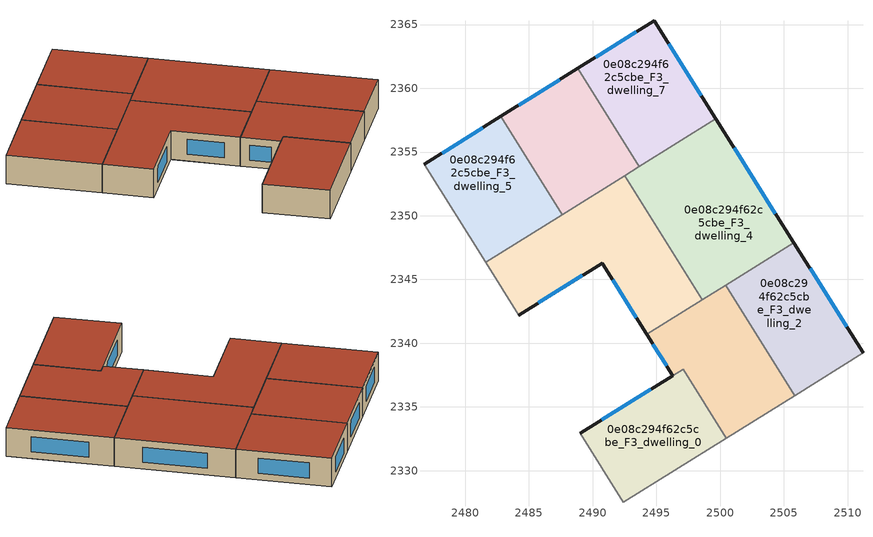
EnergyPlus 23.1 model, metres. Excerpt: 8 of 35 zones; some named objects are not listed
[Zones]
0e08c294f62c5cbe_F3_dwelling_0
 floor to 0e08c294f62c5cbe_F2_dwelling_8 (EU_floor_Construction): 2497.09,2337.97 2500.48,2332.54 2492.42,2327.51 2489.01,2332.92 z9
 wall outside (EU_wall_Construction): 2496.27,2337.46 2489.01,2332.92 z9:12
 wall adiabatic (EU_wall_Construction): 2489.01,2332.92 2492.42,2327.51 2500.48,2332.54 z9:12
 wall to 0e08c294f62c5cbe_F3_dwelling_1 (EU_wall_Construction): 2500.48,2332.54 2497.09,2337.97 2496.27,2337.46 z9:12
 window (EU_Window_Construction): 2494.57,2336.39 2490.72,2333.99 z9.7:11.3
 roof outside (EU_roof_Construction): 2500.48,2332.54 2497.09,2337.97 2489.01,2332.92 2492.42,2327.51 z12
0e08c294f62c5cbe_F3_dwelling_1
 floor to 0e08c294f62c5cbe_F2_dwelling_7 (EU_floor_Construction): 2504.3,2338.36 2505.84,2335.89 2500.48,2332.54 2497.09,2337.97 2496.27,2337.46 2494.24,2340.69 2498.29,2343.21 2502.15,2337.03 z9
 floor to 0e08c294f62c5cbe_F2_dwelling_6 (EU_floor_Construction): 2500.43,2344.55 2504.3,2338.36 2502.15,2337.03 2498.29,2343.21 z9
 wall outside (EU_wall_Construction): 2494.24,2340.69 2496.27,2337.46 z9:12
 wall adiabatic (EU_wall_Construction): 2500.48,2332.54 2505.84,2335.89 z9:12
 wall to 0e08c294f62c5cbe_F3_dwelling_2 (EU_wall_Construction): 2505.84,2335.89 2500.43,2344.55 z9:12
 wall to 0e08c294f62c5cbe_F3_dwelling_3 (EU_wall_Construction): 2498.61,2343.42 2494.24,2340.69 z9:12
 wall to 0e08c294f62c5cbe_F3_dwelling_4 (EU_wall_Construction): 2500.43,2344.55 2498.61,2343.42 z9:12
 window (EU_Window_Construction): 2494.72,2339.93 2495.8,2338.22 z9.7:11.3
 roof outside (EU_roof_Construction): 2505.84,2335.89 2500.43,2344.55 2494.24,2340.69 2496.27,2337.46 2497.09,2337.97 2500.48,2332.54 z12
0e08c294f62c5cbe_F3_dwelling_2
 floor to 0e08c294f62c5cbe_F2_dwelling_6 (EU_floor_Construction): 2505.78,2347.89 2509.66,2341.71 2504.3,2338.36 2500.43,2344.55 z9
 floor to 0e08c294f62c5cbe_F2_dwelling_7 (EU_floor_Construction): 2509.66,2341.71 2511.21,2339.25 2505.84,2335.89 2504.3,2338.36 z9
 wall outside (EU_wall_Construction): 2511.21,2339.25 2505.78,2347.89 z9:12
 wall adiabatic (EU_wall_Construction): 2505.84,2335.89 2511.21,2339.25 z9:12
 wall to 0e08c294f62c5cbe_F3_dwelling_4 (EU_wall_Construction): 2505.78,2347.89 2500.43,2344.55 z9:12
 window (EU_Window_Construction): 2509.94,2341.28 2507.05,2345.86 z9.7:11.3
 roof outside (EU_roof_Construction): 2511.21,2339.25 2505.78,2347.89 2500.43,2344.55 2505.84,2335.89 z12
0e08c294f62c5cbe_F3_dwelling_3
 floor to 0e08c294f62c5cbe_F2_dwelling_3 (EU_floor_Construction): 2490.64,2351.97 2492.24,2349.4 2489.75,2347.84 2490.73,2346.28 2484.2,2342.21 2481.61,2346.33 z9
 floor to 0e08c294f62c5cbe_F2_dwelling_5 (EU_floor_Construction): 2494.14,2350.58 2498.61,2343.42 2494.24,2340.69 2489.76,2347.85 z9
 floor adiabatic (EU_floor_Construction): 2492.53,2353.15 2494.14,2350.58 2492.24,2349.4 2490.64,2351.97 z9
 wall outside (EU_wall_Construction): 2484.2,2342.21 2490.73,2346.28 2494.24,2340.69 z9:12
 wall adiabatic (EU_wall_Construction): 2481.61,2346.33 2484.2,2342.21 z9:12
 wall to 0e08c294f62c5cbe_F3_dwelling_4 (EU_wall_Construction): 2498.61,2343.42 2492.53,2353.15 z9:12
 wall to 0e08c294f62c5cbe_F3_dwelling_5 (EU_wall_Construction): 2487.62,2350.08 2481.61,2346.33 z9:12
 wall to 0e08c294f62c5cbe_F3_dwelling_6 (EU_wall_Construction): 2492.53,2353.15 2487.62,2350.08 z9:12
 window (EU_Window_Construction): 2491.56,2344.97 2493.42,2342 / 2485.73,2343.16 2489.2,2345.32 z9.7:11.3
 roof outside (EU_roof_Construction): 2498.61,2343.42 2492.53,2353.15 2481.61,2346.33 2484.2,2342.21 2490.73,2346.28 2494.24,2340.69 z12
0e08c294f62c5cbe_F3_dwelling_4
 floor to 0e08c294f62c5cbe_F2_dwelling_2 (EU_floor_Construction): 2499.67,2357.61 2501.28,2355.04 2494.14,2350.58 2492.53,2353.15 z9
 floor to 0e08c294f62c5cbe_F2_dwelling_4 (EU_floor_Construction): 2501.28,2355.04 2505.78,2347.89 2499.29,2343.84 2494.81,2351 z9
 floor to 0e08c294f62c5cbe_F2_dwelling_5 (EU_floor_Construction): 2494.81,2351 2499.29,2343.84 2498.61,2343.42 2494.14,2350.58 z9
 wall outside (EU_wall_Construction): 2505.78,2347.89 2499.67,2357.61 z9:12
 wall to 0e08c294f62c5cbe_F3_dwelling_7 (EU_wall_Construction): 2499.67,2357.61 2493.64,2353.84 z9:12
 wall to 0e08c294f62c5cbe_F3_dwelling_6 (EU_wall_Construction): 2493.64,2353.84 2492.53,2353.15 z9:12
 window (EU_Window_Construction): 2504.34,2350.18 2501.11,2355.33 z9.7:11.3
 roof outside (EU_roof_Construction): 2505.78,2347.89 2499.67,2357.61 2492.53,2353.15 2498.61,2343.42 z12
0e08c294f62c5cbe_F3_dwelling_5
 floor to 0e08c294f62c5cbe_F2_dwelling_1 (EU_floor_Construction): 2482.8,2357.8 2486.01,2352.65 2479.99,2348.9 2476.77,2354.03 z9
 floor to 0e08c294f62c5cbe_F2_dwelling_3 (EU_floor_Construction): 2486.01,2352.65 2487.61,2350.08 2481.61,2346.33 2479.99,2348.9 z9
 wall outside (EU_wall_Construction): 2482.8,2357.8 2476.77,2354.03 z9:12
 wall to 0e08c294f62c5cbe_F3_dwelling_6 (EU_wall_Construction): 2487.61,2350.08 2482.8,2357.8 z9:12
 wall adiabatic (EU_wall_Construction): 2476.77,2354.03 2481.61,2346.33 z9:12
 window (EU_Window_Construction): 2481.38,2356.91 2478.18,2354.92 z9.7:11.3
 roof outside (EU_roof_Construction): 2487.61,2350.08 2482.8,2357.8 2476.77,2354.03 2481.61,2346.33 z12
0e08c294f62c5cbe_F3_dwelling_6
 floor to 0e08c294f62c5cbe_F2_dwelling_0 (EU_floor_Construction): 2488.82,2361.55 2492.03,2356.41 2489.02,2354.53 2485.81,2359.67 z9
 floor to 0e08c294f62c5cbe_F2_dwelling_1 (EU_floor_Construction): 2485.81,2359.67 2489.02,2354.53 2486.01,2352.65 2482.8,2357.8 z9
 floor to 0e08c294f62c5cbe_F2_dwelling_3 (EU_floor_Construction): 2489.03,2354.54 2490.64,2351.97 2487.61,2350.08 2486.01,2352.65 z9
 floor adiabatic (EU_floor_Construction): 2492.03,2356.41 2493.64,2353.84 2490.64,2351.97 2489.03,2354.54 z9
 wall outside (EU_wall_Construction): 2488.82,2361.55 2482.8,2357.8 z9:12
 wall to 0e08c294f62c5cbe_F3_dwelling_7 (EU_wall_Construction): 2493.64,2353.84 2488.82,2361.55 z9:12
 window (EU_Window_Construction): 2487.41,2360.67 2484.21,2358.68 z9.7:11.3
 roof outside (EU_roof_Construction): 2493.64,2353.84 2488.82,2361.55 2482.8,2357.8 2487.61,2350.08 z12
0e08c294f62c5cbe_F3_dwelling_7
 floor to 0e08c294f62c5cbe_F2_dwelling_0 (EU_floor_Construction): 2494.84,2365.3 2498.06,2360.18 2492.03,2356.41 2488.82,2361.55 z9
 floor adiabatic (EU_floor_Construction): 2498.06,2360.18 2499.67,2357.61 2493.64,2353.84 2492.03,2356.41 z9
 wall outside (EU_wall_Construction): 2499.67,2357.61 2494.84,2365.3 2488.82,2361.55 z9:12
 window (EU_Window_Construction): 2498.54,2359.42 2495.97,2363.5 / 2493.42,2364.42 2490.24,2362.43 z9.7:11.3
 roof outside (EU_roof_Construction): 2499.67,2357.61 2494.84,2365.3 2488.82,2361.55 2493.64,2353.84 z12
[Building]
EU S2 Campaign: North Axis=0; Terrain=City; Solar Distribution=FullExterior
[Site:Location]
Budapest.Ferenc.Liszt.Intl.AP: Latitude=47.437; Longitude=19.256; Time Zone=1; Elevation=185
[SizingPeriod:WeatherFileDays]
AnnualSizingPeriod: Begin Month=1; Begin Day of Month=1; End Month=12; End Day of Month=31; Day of Week for Start Day=Monday; Use Weather File Daylight Saving Period=No; Use Weather File Rain and Snow Indicators=No
[MATERIAL]
EU_InternalMass_Material: Roughness=MediumRough; Thickness=0.1; Conductivity=1; Density=1800; Specific Heat=900; Thermal Absorptance=0.9; Solar Absorptance=0.7; Visible Absorptance=0.7
[MATERIAL:NOMASS] Roughness=MediumRough; Thermal Absorptance=0.9; Solar Absorptance=0.7; Visible Absorptance=0.7
Name | Thermal Resistance
EU_wall_NoMass | 0.832559
EU_roof_NoMass | 1.39638
EU_floor_NoMass | 0.872794
[WINDOWMATERIAL:SIMPLEGLAZINGSYSTEM]
EU_Window_SimpleGlazing: UFactor=2.79869; Solar Heat Gain Coefficient=0.75; Visible Transmittance=0.75
[CONSTRUCTION]
EU_wall_Construction: EU_wall_NoMass
EU_roof_Construction: EU_roof_NoMass
EU_floor_Construction: EU_floor_NoMass
EU_Window_Construction: EU_Window_SimpleGlazing
EU_InternalMass_Construction: EU_InternalMass_Material
[ZONE] Type=1; Multiplier=1; Ceiling Height=autocalculate; Floor Area=autocalculate; Part of Total Floor Area=Yes
Name | Volume
0e08c294f62c5cbe_F3_dwelling_0 | 182.454
0e08c294f62c5cbe_F3_dwelling_1 | 204.695
0e08c294f62c5cbe_F3_dwelling_2 | 193.605
0e08c294f62c5cbe_F3_dwelling_3 | 290.409
0e08c294f62c5cbe_F3_dwelling_4 | 290.434
0e08c294f62c5cbe_F3_dwelling_5 | 193.596
0e08c294f62c5cbe_F3_dwelling_6 | 193.598
0e08c294f62c5cbe_F3_dwelling_7 | 193.599
[INTERNALMASS] Construction=EU_InternalMass_Construction
Name | Zone or ZoneList | Surface Area
0e08c294f62c5cbe_F3_dwelling_0_EU_InternalMass | 0e08c294f62c5cbe_F3_dwelling_0 | 60.8368
0e08c294f62c5cbe_F3_dwelling_1_EU_InternalMass | 0e08c294f62c5cbe_F3_dwelling_1 | 68.2302
0e08c294f62c5cbe_F3_dwelling_2_EU_InternalMass | 0e08c294f62c5cbe_F3_dwelling_2 | 64.5349
0e08c294f62c5cbe_F3_dwelling_3_EU_InternalMass | 0e08c294f62c5cbe_F3_dwelling_3 | 96.8029
0e08c294f62c5cbe_F3_dwelling_4_EU_InternalMass | 0e08c294f62c5cbe_F3_dwelling_4 | 96.8149
0e08c294f62c5cbe_F3_dwelling_5_EU_InternalMass | 0e08c294f62c5cbe_F3_dwelling_5 | 64.532
0e08c294f62c5cbe_F3_dwelling_6_EU_InternalMass | 0e08c294f62c5cbe_F3_dwelling_6 | 64.5324
0e08c294f62c5cbe_F3_dwelling_7_EU_InternalMass | 0e08c294f62c5cbe_F3_dwelling_7 | 64.5331
[OTHEREQUIPMENT] Fuel Type=Electricity; Design Level Calculation Method=Watts/Area; Power per Zone Floor Area=1; Fraction Latent=0; Fraction Radiant=0; Fraction Lost=0; Carbon Dioxide Generation Rate=0; EndUse Subcategory=EU_Step8_InternalGains
Name | Zone or ZoneList or Space or SpaceList | Schedule
EU_Step8_InternalGain_0e08c294f62c5cbe_F3_dwelling_0_f000 | 0e08c294f62c5cbe_F3_dwelling_0 | EU_Step8_GainSchedule_0e08c294f62c5cbe_F3_dwelling_0_f000
EU_Step8_InternalGain_0e08c294f62c5cbe_F3_dwelling_1_f000 | 0e08c294f62c5cbe_F3_dwelling_1 | EU_Step8_GainSchedule_0e08c294f62c5cbe_F3_dwelling_1_f000
EU_Step8_InternalGain_0e08c294f62c5cbe_F3_dwelling_2_f000 | 0e08c294f62c5cbe_F3_dwelling_2 | EU_Step8_GainSchedule_0e08c294f62c5cbe_F3_dwelling_2_f000
EU_Step8_InternalGain_0e08c294f62c5cbe_F3_dwelling_3_f000 | 0e08c294f62c5cbe_F3_dwelling_3 | EU_Step8_GainSchedule_0e08c294f62c5cbe_F3_dwelling_3_f000
EU_Step8_InternalGain_0e08c294f62c5cbe_F3_dwelling_4_f000 | 0e08c294f62c5cbe_F3_dwelling_4 | EU_Step8_GainSchedule_0e08c294f62c5cbe_F3_dwelling_4_f000
EU_Step8_InternalGain_0e08c294f62c5cbe_F3_dwelling_5_f000 | 0e08c294f62c5cbe_F3_dwelling_5 | EU_Step8_GainSchedule_0e08c294f62c5cbe_F3_dwelling_5_f000
EU_Step8_InternalGain_0e08c294f62c5cbe_F3_dwelling_6_f000 | 0e08c294f62c5cbe_F3_dwelling_6 | EU_Step8_GainSchedule_0e08c294f62c5cbe_F3_dwelling_6_f000
EU_Step8_InternalGain_0e08c294f62c5cbe_F3_dwelling_7_f000 | 0e08c294f62c5cbe_F3_dwelling_7 | EU_Step8_GainSchedule_0e08c294f62c5cbe_F3_dwelling_7_f000
[ZONEVENTILATION:DESIGNFLOWRATE] Schedule=EU_AlwaysOn; Design Flow Rate Calculation Method=AirChanges/Hour; Air Changes per Hour=0.475469; Ventilation Type=Natural; Fan Pressure Rise=0; Fan Total Efficiency=1; Constant Term Coefficient=1; Temperature Term Coefficient=0; Velocity Term Coefficient=0; Velocity Squared Term Coefficient=0; Minimum Indoor Temperature=-100; Maximum Indoor Temperature=100; Delta Temperature=-100; Minimum Outdoor Temperature=-100; Maximum Outdoor Temperature=100; Maximum Wind Speed=40
Name | Zone or ZoneList or Space or SpaceList
EU_ConstantAir_0e08c294f62c5cbe_F3_dwelling_0 | 0e08c294f62c5cbe_F3_dwelling_0
EU_ConstantAir_0e08c294f62c5cbe_F3_dwelling_1 | 0e08c294f62c5cbe_F3_dwelling_1
EU_ConstantAir_0e08c294f62c5cbe_F3_dwelling_2 | 0e08c294f62c5cbe_F3_dwelling_2
EU_ConstantAir_0e08c294f62c5cbe_F3_dwelling_3 | 0e08c294f62c5cbe_F3_dwelling_3
EU_ConstantAir_0e08c294f62c5cbe_F3_dwelling_4 | 0e08c294f62c5cbe_F3_dwelling_4
EU_ConstantAir_0e08c294f62c5cbe_F3_dwelling_5 | 0e08c294f62c5cbe_F3_dwelling_5
EU_ConstantAir_0e08c294f62c5cbe_F3_dwelling_6 | 0e08c294f62c5cbe_F3_dwelling_6
EU_ConstantAir_0e08c294f62c5cbe_F3_dwelling_7 | 0e08c294f62c5cbe_F3_dwelling_7
[HVACTEMPLATE:ZONE:IDEALLOADSAIRSYSTEM] System Availability Schedule=EU_AlwaysOn; Maximum Heating Supply Air Temperature=50; Minimum Cooling Supply Air Temperature=13; Maximum Heating Supply Air Humidity Ratio=0.0156; Minimum Cooling Supply Air Humidity Ratio=0.0077; Heating Limit=NoLimit; Cooling Limit=NoLimit; Heating Availability Schedule=EU_AlwaysOn; Cooling Availability Schedule=EU_CoolingOff; Dehumidification Control Type=ConstantSensibleHeatRatio; Cooling Sensible Heat Ratio=0.7; Dehumidification Setpoint=60; Humidification Control Type=None; Humidification Setpoint=30; Outdoor Air Method=None; Outdoor Air Flow Rate per Person=0.00944; Outdoor Air Flow Rate per Zone Floor Area=0; Outdoor Air Flow Rate per Zone=0; Demand Controlled Ventilation Type=None; Outdoor Air Economizer Type=NoEconomizer; Heat Recovery Type=None; Sensible Heat Recovery Effectiveness=0.7; Latent Heat Recovery Effectiveness=0.65
Name | Template Thermostat
0e08c294f62c5cbe_F3_dwelling_0 | EU_HeatOnly_0e08c294f62c5cbe_F3_dwelling_0
0e08c294f62c5cbe_F3_dwelling_1 | EU_HeatOnly_0e08c294f62c5cbe_F3_dwelling_1
0e08c294f62c5cbe_F3_dwelling_2 | EU_HeatOnly_0e08c294f62c5cbe_F3_dwelling_2
0e08c294f62c5cbe_F3_dwelling_3 | EU_HeatOnly_0e08c294f62c5cbe_F3_dwelling_3
0e08c294f62c5cbe_F3_dwelling_4 | EU_HeatOnly_0e08c294f62c5cbe_F3_dwelling_4
0e08c294f62c5cbe_F3_dwelling_5 | EU_HeatOnly_0e08c294f62c5cbe_F3_dwelling_5
0e08c294f62c5cbe_F3_dwelling_6 | EU_HeatOnly_0e08c294f62c5cbe_F3_dwelling_6
0e08c294f62c5cbe_F3_dwelling_7 | EU_HeatOnly_0e08c294f62c5cbe_F3_dwelling_7
[SIZING:ZONE] Zone Cooling Design Supply Air Temperature Input Method=SupplyAirTemperature; Zone Cooling Design Supply Air Temperature=13; Zone Heating Design Supply Air Temperature Input Method=SupplyAirTemperature; Zone Heating Design Supply Air Temperature=50; Zone Cooling Design Supply Air Humidity Ratio=0.008; Zone Heating Design Supply Air Humidity Ratio=0.008; Cooling Design Air Flow Method=DesignDay; Cooling Design Air Flow Rate=0; Cooling Minimum Air Flow per Zone Floor Area=0.000762; Cooling Minimum Air Flow=0; Cooling Minimum Air Flow Fraction=0.2; Heating Design Air Flow Method=DesignDay; Heating Design Air Flow Rate=0; Heating Maximum Air Flow per Zone Floor Area=0.002032; Heating Maximum Air Flow=0.141576; Heating Maximum Air Flow Fraction=0.3; Account for Dedicated Outdoor Air System=No; Dedicated Outdoor Air System Control Strategy=NeutralSupplyAir; Dedicated Outdoor Air Low Setpoint Temperature for Design=autosize; Dedicated Outdoor Air High Setpoint Temperature for Design=autosize; Zone Load Sizing Method=Sensible Load Only No Latent Load; Zone Latent Cooling Design Supply Air Humidity Ratio Input Method=HumidityRatioDifference; Zone Cooling Design Supply Air Humidity Ratio Difference=0.005; Zone Latent Heating Design Supply Air Humidity Ratio Input Method=HumidityRatioDifference; Zone Humidification Design Supply Air Humidity Ratio Difference=0.005
0e08c294f62c5cbe_F3_dwelling_0; 0e08c294f62c5cbe_F3_dwelling_1; 0e08c294f62c5cbe_F3_dwelling_2; 0e08c294f62c5cbe_F3_dwelling_3; 0e08c294f62c5cbe_F3_dwelling_4; 0e08c294f62c5cbe_F3_dwelling_5; 0e08c294f62c5cbe_F3_dwelling_6; 0e08c294f62c5cbe_F3_dwelling_7
[SCHEDULE:CONSTANT]
Name | Hourly Value
EU_AlwaysOn | 1
EU_CoolingOff | 0
[SCHEDULE:FILE] Column Number=1; Rows to Skip at Top=0; Number of Hours of Data=8760; Column Separator=Comma; Interpolate to Timestep=No; Minutes per Item=60; Adjust Schedule for Daylight Savings=Yes
Name | File
EU_Step8_GainSchedule_0e08c294f62c5cbe_F3_dwelling_0_f000 | ../../schedules/0e08c294f62c5cbe/0e08c294f62c5cbe_F3_dwelling_0_f000_gain.csv
EU_Step8_GainSchedule_0e08c294f62c5cbe_F3_dwelling_1_f000 | ../../schedules/0e08c294f62c5cbe/0e08c294f62c5cbe_F3_dwelling_1_f000_gain.csv
EU_Step8_GainSchedule_0e08c294f62c5cbe_F3_dwelling_2_f000 | ../../schedules/0e08c294f62c5cbe/0e08c294f62c5cbe_F3_dwelling_2_f000_gain.csv
EU_Step8_GainSchedule_0e08c294f62c5cbe_F3_dwelling_3_f000 | ../../schedules/0e08c294f62c5cbe/0e08c294f62c5cbe_F3_dwelling_3_f000_gain.csv
EU_Step8_GainSchedule_0e08c294f62c5cbe_F3_dwelling_4_f000 | ../../schedules/0e08c294f62c5cbe/0e08c294f62c5cbe_F3_dwelling_4_f000_gain.csv
EU_Step8_GainSchedule_0e08c294f62c5cbe_F3_dwelling_5_f000 | ../../schedules/0e08c294f62c5cbe/0e08c294f62c5cbe_F3_dwelling_5_f000_gain.csv
EU_Step8_GainSchedule_0e08c294f62c5cbe_F3_dwelling_6_f000 | ../../schedules/0e08c294f62c5cbe/0e08c294f62c5cbe_F3_dwelling_6_f000_gain.csv
EU_Step8_GainSchedule_0e08c294f62c5cbe_F3_dwelling_7_f000 | ../../schedules/0e08c294f62c5cbe/0e08c294f62c5cbe_F3_dwelling_7_f000_gain.csv
